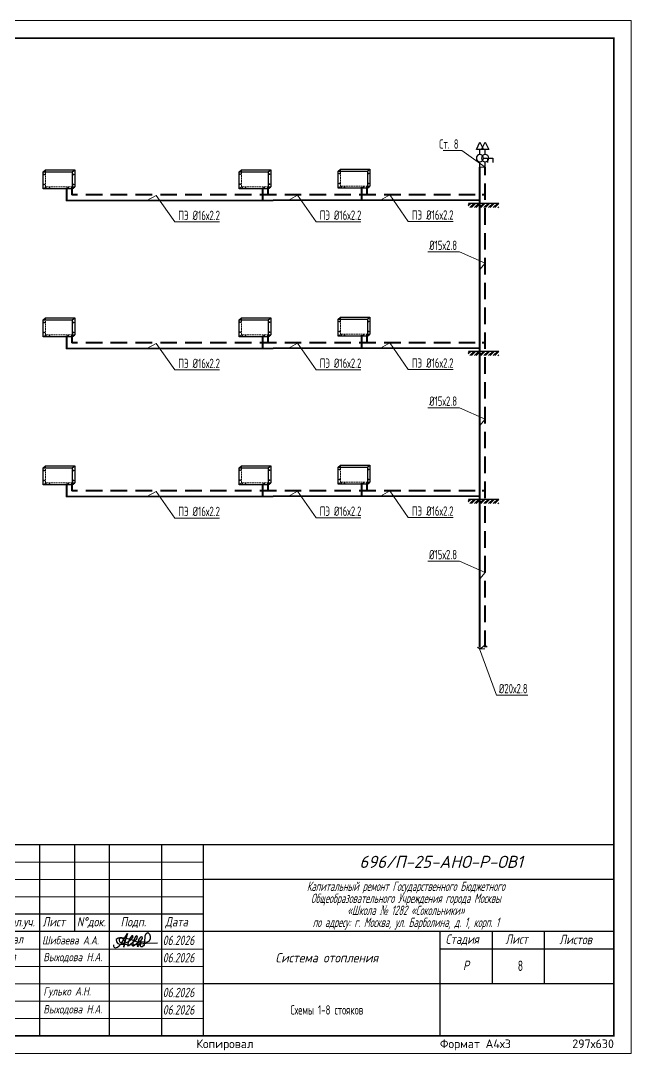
# Model space of a CAD drawing. Header units: millimetres. Extents: x -3929 to 624051, y 52832 to 514950.
# Drawn here: x 62651 to 80196, y 333747 to 363447 of the extents above; entities that cross this region are included whole.
import ezdxf
from ezdxf import colors
from ezdxf.entities.mleader import LeaderData, LeaderLine
from ezdxf.enums import TextEntityAlignment as Align
from ezdxf.math import Vec2, Vec3

# ---------------------------------------------------------------- set-up
doc = ezdxf.new("R2010")
doc.units = ezdxf.units.MM
doc.linetypes.add('GOST2.303 4', pattern=[7, 5, -2, 0])
doc.linetypes.add('Hidden', pattern=[7.14375, 4.7625, -2.38125])
doc.layers.add('9_Форматы', color=7, linetype='Continuous')
doc.layers.add('стояки', color=7, linetype='Continuous')
doc.layers.add('9_Форматы надписи', color=7, linetype='Continuous', plot=False)
for name, color, linetype, lineweight in [('Shtamp', 7, 'Continuous', 35), ('АР-ШТАМП', 7, 'Continuous', 15), ('Арматура', 4, 'Continuous', 30), ('ОВ', 6, 'Continuous', 40), ('ОВ-рамка', 7, 'Continuous', 30), ('ОВ-ТЕКСТ', 7, 'Continuous', 25), ('СПДС_Штриховка', 252, 'Continuous', 9), ('ТЕКСТ', 252, 'Continuous', 13)]:
    doc.layers.add(name, color=color, linetype=linetype, lineweight=lineweight)
for name, color, linetype, true_color in [('Подпись', 7, 'Continuous', 0x082cf7), ('т11.1', 1, 'Continuous', 0xff0000), ('т21.1', 5, 'Continuous', 0x0000ff)]:
    doc.layers.add(name, color=color, linetype=linetype, true_color=true_color)
doc.styles.add('ГОСТ', font='isocpeur.ttf', dxfattribs={"width": 0.8, "height": 250})
doc.styles.add('М2', font='isocpeui.ttf', dxfattribs={"width": 0.8})
doc.styles.add('РАЗМЕРНЫЙ', font='simplex.shx', dxfattribs={"width": 0.6, "oblique": 15})
doc.styles.add('СТИЛЬ', font='simplex.shx', dxfattribs={"width": 0.65})

# ---------------------------------------------------------------- blocks, each defined once
blk = doc.blocks.new('В.к.')
at = {"layer": 'Арматура', "color": 7, "lineweight": 30}
for p, q in [((0, 424), (-61, 302)), ((60, 302), (0, 424)), ((-61, 302), (60, 302)), ((0, 211), (0, 302)), ((-62, 152), (-129, 152)), ((-129, 152), (-129, 76)), ((0, 0), (0, 91))]:
    blk.add_line(p, q, dxfattribs=at)
blk.add_circle((0, 152), 60.9, dxfattribs=at)
blk = doc.blocks.new('gh павнель')
at = {"color": 32, "lineweight": 30, "ltscale": 0.1, "true_color": 0xcd6928}
for p, q in [((29457, 6419), (30297, 6419)), ((30297, 6419), (30297, 5931))]:
    blk.add_line(p, q, dxfattribs=at)
at = {"color": 32, "linetype": 'GOST2.303 4', "lineweight": 18, "ltscale": 10, "true_color": 0xcd6928}
for p, q in [((29457, 5931), (29457, 6419)), ((30297, 5931), (29457, 5931))]:
    blk.add_line(p, q, dxfattribs=at)
at = {"color": 32, "lineweight": 30, "ltscale": 0.1, "true_color": 0xcd6928}
for points in [[(29386, 6364), (29457, 6419)], [(30226, 6364), (30297, 6419)], [(30226, 5877), (30297, 5931)]]:
    blk.add_lwpolyline(points, dxfattribs=at)
blk.add_lwpolyline([(29386, 6364), (30226, 6364), (30226, 5877), (29386, 5877)], close=True, dxfattribs=at)
at = {"color": 32, "linetype": 'GOST2.303 4', "lineweight": 18, "ltscale": 10, "true_color": 0xcd6928}
blk.add_lwpolyline([(29386, 5877), (29457, 5931)], dxfattribs=at)
at = {"color": 32, "lineweight": 30, "ltscale": 0.1, "true_color": 0xcd6928}
for p in [(29422, 6292), (30262, 6292), (29422, 6004), (30262, 6004), (29472, 5904), (29572, 5904), (30112, 5904), (30212, 5904)]:
    blk.add_point(p, dxfattribs=at)
blk = doc.blocks.new('*U3000')
at = {"layer": '9_Форматы', "color": 7, "linetype": 'Continuous', "lineweight": 9, "ltscale": 100}
blk.add_lwpolyline([(5, -5), (5, 292), (-625, 292), (-625, -5)], close=True, dxfattribs=at)
at = {"layer": '9_Форматы', "color": 7, "linetype": 'Continuous', "lineweight": 9, "ltscale": 100, "const_width": 0.5}
blk.add_lwpolyline([(0, 0), (0, 287), (-605, 287), (-605, 0)], close=True, dxfattribs=at)
at = {"layer": '9_Форматы', "color": 7, "style": 'ГОСТ'}
for s, p in [('Копировал', (-120, -1)), ('Формат А4х3', (-50, -1))]:
    blk.add_text(s, height=2.5, dxfattribs=at).set_placement(p, align=Align.TOP_LEFT)
at = {"layer": '9_Форматы надписи', "color": 7, "style": 'ГОСТ'}
blk.add_text('297х630', height=2.5, dxfattribs=at).set_placement((0, -3.5), align=Align.RIGHT)
blk = doc.blocks.new('Штамп 22-РД-Б1-Р1-ОВ.1')
at = {"layer": 'АР-ШТАМП', "lineweight": 30, "transparency": 33554687}
blk.add_lwpolyline([(-18500, 0), (0, 0), (0, 5500), (-18500, 5500)], close=True, dxfattribs=at)
for points in [[(-17500, 5500), (-17500, 3000)], [(-16500, 5500), (-16500, 0)], [(-15500, 5500), (-15500, 3000)], [(-14500, 5500), (-14500, 0)], [(-13000, 5500), (-13000, 0)], [(-11800, 5500), (-11800, 0)], [(0, 4500), (-11800, 4500), (-11800, 4500)], [(-11800, 3500), (-18500, 3500)], [(-11800, 3000), (-18500, 3000)], [(0, 3000), (-11800, 3000), (-11800, 3000)], [(-5000, 3000), (-5000, 0)], [(-3500, 3000), (-3500, 1500)], [(-2000, 3000), (-2000, 1500)], [(0, 2500), (-5000, 2500)], [(0, 1500), (-11800, 1500), (-11800, 1500)]]:
    blk.add_lwpolyline(points, dxfattribs=at)
at = {"layer": 'АР-ШТАМП', "lineweight": 15, "transparency": 33554687}
for points in [[(-11800, 5000), (-18500, 5000)], [(-11800, 4500), (-18500, 4500)], [(-11800, 4000), (-18500, 4000)], [(-11800, 2500), (-18500, 2500)], [(-11800, 2000), (-18500, 2000)], [(-11800, 1500), (-18500, 1500)], [(-11800, 1000), (-18500, 1000)], [(-11800, 500), (-18500, 500)]]:
    blk.add_lwpolyline(points, dxfattribs=at)
at = {"layer": 'Подпись', "linetype": 'Continuous'}
blk.add_lwpolyline([(-14376, 2617), (-14374, 2584), (-14364, 2561), (-14345, 2542), (-14323, 2536), (-14290, 2542), (-14259, 2558), (-14218, 2591), (-14159, 2653), (-13975, 2948), (-14064, 2666), (-14079, 2550), (-14056, 2734), (-14097, 2794), (-14145, 2818), (-14193, 2822), (-14216, 2789), (-14218, 2743), (-14204, 2703), (-14168, 2687), (-14124, 2669), (-14055, 2667), (-14002, 2687), (-13951, 2714), (-13904, 2752), (-13865, 2785), (-13836, 2826), (-13816, 2848), (-13821, 2882), (-13851, 2878), (-13903, 2822), (-13932, 2759), (-13961, 2677), (-13973, 2612), (-13963, 2592), (-13936, 2606), (-13779, 2735), (-13708, 2794), (-13690, 2861), (-13710, 2878), (-13748, 2852), (-13814, 2727), (-13829, 2595), (-13802, 2591), (-13579, 2753), (-13546, 2800), (-13547, 2836), (-13570, 2852), (-13602, 2845), (-13648, 2785), (-13676, 2683), (-13694, 2578), (-13672, 2574), (-13650, 2610), (-13616, 2663), (-13575, 2705), (-13535, 2707), (-13509, 2709), (-13491, 2684), (-13495, 2623), (-13521, 2590), (-13555, 2566), (-13593, 2565), (-13600, 2579), (-13601, 2638), (-13584, 2696), (-13575, 2705), (-13509, 2709), (-13491, 2684), (-13479, 2701), (-13472, 2884), (-13436, 2950), (-13389, 2971), (-13345, 2931), (-13328, 2868), (-13326, 2790), (-13355, 2730), (-13410, 2696), (-13618, 2691), (-13719, 2710), (-13806, 2741), (-13867, 2763), (-13911, 2779), (-13977, 2793), (-14075, 2813), (-14248, 2815), (-14298, 2772), (-14295, 2705), (-14255, 2662), (-14202, 2639), (-13997, 2626), (-13852, 2624), (-13699, 2642), (-13442, 2665), (-13114, 2682)], dxfattribs=at)
at = {"layer": 'Shtamp', "color": 7, "ltscale": 33.333333, "style": 'М2'}
blk.add_text('696/П-25-АНО-Р-ОВ1', height=350, dxfattribs=at).set_placement((-7314, 4832))
at = {"layer": 'Shtamp', "ltscale": 33.333333, "style": 'М2', "width": 0.8}
for s, p in [('Изм.', (-18406, 3149)), ('Кол.уч.', (-17506, 3149)), ('Лист ', (-16417, 3149)), ('N°док.', (-15430, 3149)), ('Подп.', (-14174, 3149)), ('Дата', (-12892, 3149)), ('Cтадия', (-4844, 2649)), ('Лист ', (-3117, 2649)), ('Листов', (-1567, 2639)), ('Р', (-4334, 1896))]:
    blk.add_text(s, height=270, dxfattribs=at).set_placement(p)
at = {"layer": 'Shtamp', "color": 7, "ltscale": 33.333333, "style": 'М2', "width": 0.75}
for p in [(-12960, 2615), (-12960, 2115), (-12960, 1115), (-12960, 615)]:
    blk.add_text('06.2026', height=270, dxfattribs=at).set_placement(p)
at = {"layer": 'Shtamp', "ltscale": 33.333333, "char_height": 270, "attachment_point": 5, "line_spacing_factor": 0.768}
for s, insert, width, style in [('\\pxl1.18333,r1.7625,qc;Капитальный ремонт Государственного Бюджетного \\PОбщеобразовательного Учреждения города Москвы \\P«Школа {\\fTimes New Roman|b0|i0|c204|p18;№} 1282 «Сокольники» \\Pпо адресу: г. Москва, ул. Барболина, д. 1, корп. 1', (-5900, 3750), 11799.97, 'РАЗМЕРНЫЙ'), ('\\pxi1,sm0.75;{\\W0.9;\\C7;Система отопления}', (-8384, 2250), 6643.18, 'М2')]:
    blk.add_mtext(s, dxfattribs=dict(at, insert=insert, width=width, style=style))
at = {"layer": 'Shtamp', "color": 18, "ltscale": 100, "true_color": 0x000000, "width": 2000, "attachment_point": 4, "style": 'М2'}
for s, insert, char_height in [('\\pxi0.002,t0;{\\W0.8;\\C256; Разработал}', (-18500, 2750), 250), ('{\\W0.8;\\C256;Шибаева А.А.}', (-16429, 2752), 240), ('\\pxi0.002,t0;{\\W0.8;\\C256; Проверил}', (-18500, 2250), 250), ('\\pxi0.002,t0;{\\W0.8;\\C256;ГИП}', (-18339, 1250), 250), ('\\pxi0.002,t0;{\\W0.8;\\C256; Н.Контр.}', (-18500, 750), 250)]:
    blk.add_mtext(s, dxfattribs=dict(at, insert=insert, char_height=char_height))
at = {"layer": 'Shtamp', "color": 1, "ltscale": 100, "true_color": 0xff0000, "char_height": 240, "width": 2000, "attachment_point": 4, "style": 'М2'}
for s, insert in [('{\\C256;Выходова Н.А.}', (-16393, 2250)), ('{\\C256;Гулько А.Н.}', (-16393, 1250)), ('{\\C256;Выходова Н.А.}', (-16393, 750))]:
    blk.add_mtext(s, dxfattribs=dict(at, insert=insert))

msp = doc.modelspace()

# ---------------------------------------------------------------- hatches: boundary and pattern name
at = {"layer": 'СПДС_Штриховка', "lineweight": 25}
h = msp.add_hatch(dxfattribs=at)
h.set_pattern_fill('ANSI32', color=253, scale=10)
h.set_pattern_definition([(45, (467232.32, 680108.36), (-67.351921, 67.351921), []), (45, (467277.22, 680108.36), (-67.351921, 67.351921), [])])
h.paths.add_polyline_path([(76386.207, 358202.381), (75511.554, 358202.381), (75511.554, 358074.711), (76386.207, 358074.711)])
h = msp.add_hatch(dxfattribs=at)
h.set_pattern_fill('ANSI32', color=253, scale=10)
h.set_pattern_definition([(45, (467232.32, 675851.62), (-67.351921, 67.351921), []), (45, (467277.22, 675851.62), (-67.351921, 67.351921), [])])
h.paths.add_polyline_path([(76386.207, 353945.643), (75511.554, 353945.643), (75511.554, 353817.974), (76386.207, 353817.974)])
h = msp.add_hatch(dxfattribs=at)
h.set_pattern_fill('ANSI32', color=253, scale=10)
h.set_pattern_definition([(45, (467232.32, 671594.89), (-67.351921, 67.351921), []), (45, (467277.22, 671594.89), (-67.351921, 67.351921), [])])
h.paths.add_polyline_path([(76386.207, 349688.906), (75511.554, 349688.906), (75511.554, 349561.236), (76386.207, 349561.236)])

# ---------------------------------------------------------------- linework, layer by layer
at = {"color": 253, "lineweight": 25, "ltscale": 0.1}
for p, q in [((75517.897, 358202.381), (76386.207, 358202.381)), ((75517.897, 353945.643), (76386.207, 353945.643)), ((75517.897, 349688.906), (76386.207, 349688.906))]:
    msp.add_line(p, q, dxfattribs=at)
at = {"layer": 'стояки', "color": 7, "lineweight": 30}
for centre, start, end in [((75846.214, 345484.778), 216.5656753, 323.4343247), ((75984.814, 345381.973), 36.5656753, 143.4343247)]:
    msp.add_arc(centre, 86.282, start, end, dxfattribs=at)
at = {"layer": 'т11.1', "lineweight": 40}
for p, q in [((75843.899, 345432.168), (75845.92, 359236.246)), ((63968.069, 358638.669), (63968.069, 358266.922)), ((69599.855, 358641.644), (69599.855, 358276.196)), ((72448.057, 358660.928), (72448.057, 358280.8)), ((75844.535, 358286.416), (63968.069, 358266.922)), ((63968.069, 354381.932), (63968.069, 354010.185)), ((69599.855, 354384.906), (69599.855, 354019.459)), ((72448.057, 354404.191), (72448.057, 354024.063)), ((75844.535, 354029.679), (63968.069, 354010.185)), ((63968.069, 350125.195), (63968.069, 349753.447)), ((69599.855, 350128.169), (69599.855, 349762.721)), ((72448.057, 350147.453), (72448.057, 349767.325)), ((75844.535, 349772.942), (63968.069, 349753.447))]:
    msp.add_line(p, q, dxfattribs=at)
at = {"layer": 'т21.1', "linetype": 'Hidden', "lineweight": 40, "ltscale": 100}
for p, q in [((75995.92, 345432.168), (75995.92, 359236.246)), ((64118.069, 358638.669), (64118.069, 358436.416)), ((69749.855, 358641.644), (69749.855, 358436.416)), ((72598.057, 358660.928), (72598.057, 358436.416)), ((75712.817, 358436.416), (64118.069, 358436.416)), ((75995.92, 358436.416), (75914.182, 358436.416)), ((64118.069, 354381.932), (64118.069, 354179.679)), ((69749.855, 354384.906), (69749.855, 354179.679)), ((72598.057, 354404.191), (72598.057, 354179.679)), ((75712.817, 354179.679), (64118.069, 354179.679)), ((75995.92, 354179.679), (75914.182, 354179.679)), ((64118.069, 350125.195), (64118.069, 349922.942)), ((75712.817, 349922.942), (64118.069, 349922.942)), ((69749.855, 350128.169), (69749.855, 349922.942)), ((72598.057, 350147.453), (72598.057, 349922.942)), ((75995.92, 349922.942), (75914.182, 349922.942))]:
    msp.add_line(p, q, dxfattribs=at)

# ---------------------------------------------------------------- block references
at = {"lineweight": 13}
for p in [(33906.396, 352734.699), (39538.181, 352737.673), (42386.384, 352756.957), (42386.384, 348500.22), (33906.396, 348477.961), (39538.181, 348480.935), (33906.396, 344221.224), (39538.181, 344224.198), (42386.384, 344243.483)]:
    msp.add_blockref('gh павнель', p, dxfattribs=at)
at = {"transparency": 33554687}
msp.add_blockref('Штамп 22-РД-Б1-Р1-ОВ.1', (79696.148, 334246.974, 576.986), dxfattribs=at)
at = {"layer": 'ОВ', "xscale": -1.687500000000001, "yscale": 1.6875, "zscale": 1.6875}
for p in [(75845.92, 359236.246), (75995.92, 359236.246)]:
    msp.add_blockref('В.к.', p, dxfattribs=at)
at = {"layer": 'ОВ-рамка', "ltscale": 100, "transparency": 33554687, "xscale": 100, "yscale": 100, "zscale": 100}
msp.add_blockref('*U3000', (79696.148, 334246.974, 576.986), dxfattribs=at)

# ---------------------------------------------------------------- texts
at = {"layer": 'ТЕКСТ', "transparency": 33554687, "attachment_point": 5, "style": 'СТИЛЬ'}
for s, insert, char_height, width in [('\\pxi1,sm0.75;{\\C7;8}', (76859.136, 336265.699, 576.986), 300, 6768.52482), ('\\pxi1,sm0.75;{\\C7;Схемы 1-8 стояков}', (71311.899, 334996.972, 576.986), 270, 6535.64473)]:
    msp.add_mtext(s, dxfattribs=dict(at, insert=insert, char_height=char_height, width=width))

# ---------------------------------------------------------------- leaders
at = {"layer": 'ОВ-ТЕКСТ', "color": 7}
ml = msp.add_multileader_mtext('Standard', dxfattribs=at)
ml.set_content('\\A1;Ст. 8', color=7, style='СТИЛЬ')
ml.set_leader_properties(color=7, lineweight=18)
ml.build(insert=Vec2(0, 0))
ml.multileader.update_dxf_attribs({"text_left_attachment_type": 6, "text_right_attachment_type": 6, "dogleg_length": 0.36, "arrow_head_size": 0.126})
ctx = ml.context
ctx.base_point, ctx.char_height, ctx.arrow_head_size, ctx.landing_gap_size, ctx.plane_origin = Vec3(74585.963, 359709.955), 270, 0.126, 0.063, Vec3(76733.283, 358374.543)
ctx.left_attachment, ctx.right_attachment, ctx.text_align_type = 6, 6, 1
notes = []
notes.append((ctx, [(1, (1, 1, 0), (75321.77, 359709.955), (-1, 0), 0.252, [(1, [(75845.919, 359229.241), (75995.919, 359229.241)], 0, [])])]))
ctx.mtext.insert, ctx.mtext.width, ctx.mtext.alignment, ctx.mtext.flow_direction = Vec3(74953.74, 360033.955), 1404.14984, 2, 5
ml = msp.add_multileader_mtext('Standard', dxfattribs=at)
ml.set_content('\\A1;ПЭ %%C16х2.2', color=7, style='СТИЛЬ')
ml.set_leader_properties(color=7, lineweight=18)
ml.build(insert=Vec2(0, 0))
ml.multileader.update_dxf_attribs({"text_left_attachment_type": 6, "text_right_attachment_type": 6, "dogleg_length": 0.36, "arrow_head_size": 0.126})
ctx = ml.context
ctx.base_point, ctx.char_height, ctx.arrow_head_size, ctx.landing_gap_size, ctx.plane_origin = Vec3(67076.857, 357656.665), 270, 0.126, 0.063, Vec3(68868.445, 358972.89)
ctx.left_attachment, ctx.right_attachment, ctx.text_align_type = 6, 6, 1
notes.append((ctx, [(0, (1, 1, 0), (67076.605, 357656.665), (1, 0), 0.252, [(0, [(66272.955, 358270.705), (66545.823, 358421.914)], 0, [])])]))
ctx.mtext.insert, ctx.mtext.width, ctx.mtext.alignment, ctx.mtext.flow_direction = Vec3(67778.92, 357980.665), 1912.62067, 2, 5
ml = msp.add_multileader_mtext('Standard', dxfattribs=at)
ml.set_content('\\A1;ПЭ %%C16х2.2', color=7, style='СТИЛЬ')
ml.set_leader_properties(color=7, lineweight=18)
ml.build(insert=Vec2(0, 0))
ml.multileader.update_dxf_attribs({"text_left_attachment_type": 6, "text_right_attachment_type": 6, "dogleg_length": 0.36, "arrow_head_size": 0.126})
ctx = ml.context
ctx.base_point, ctx.char_height, ctx.arrow_head_size, ctx.landing_gap_size, ctx.plane_origin = Vec3(71139.87, 357663.335), 270, 0.126, 0.063, Vec3(72931.458, 358979.56)
ctx.left_attachment, ctx.right_attachment, ctx.text_align_type = 6, 6, 1
notes.append((ctx, [(0, (1, 1, 0), (71139.618, 357663.335), (1, 0), 0.252, [(0, [(70335.968, 358277.374), (70608.837, 358428.583)], 0, [])])]))
ctx.mtext.insert, ctx.mtext.width, ctx.mtext.alignment, ctx.mtext.flow_direction = Vec3(71841.933, 357987.335), 1912.62067, 2, 5
ml = msp.add_multileader_mtext('Standard', dxfattribs=at)
ml.set_content('\\A1;ПЭ %%C16х2.2', color=7, style='СТИЛЬ')
ml.set_leader_properties(color=7, lineweight=18)
ml.build(insert=Vec2(0, 0))
ml.multileader.update_dxf_attribs({"text_left_attachment_type": 6, "text_right_attachment_type": 6, "dogleg_length": 0.36, "arrow_head_size": 0.126})
ctx = ml.context
ctx.base_point, ctx.char_height, ctx.arrow_head_size, ctx.landing_gap_size, ctx.plane_origin = Vec3(73789.314, 357668.455), 270, 0.126, 0.063, Vec3(75580.902, 358984.68)
ctx.left_attachment, ctx.right_attachment, ctx.text_align_type = 6, 6, 1
notes.append((ctx, [(0, (1, 1, 0), (73789.062, 357668.455), (1, 0), 0.252, [(0, [(72985.412, 358282.495), (73258.281, 358433.704)], 0, [])])]))
ctx.mtext.insert, ctx.mtext.width, ctx.mtext.alignment, ctx.mtext.flow_direction = Vec3(74491.377, 357992.455), 1912.62067, 2, 5
ml = msp.add_multileader_mtext('Standard', dxfattribs=at)
ml.set_content('\\A1;%%C15х2.8', color=7, style='СТИЛЬ')
ml.set_leader_properties(color=7, lineweight=18)
ml.build(insert=Vec2(0, 0))
ml.multileader.update_dxf_attribs({"text_left_attachment_type": 6, "text_right_attachment_type": 6, "dogleg_length": 0.36, "arrow_head_size": 0.126})
ctx = ml.context
ctx.base_point, ctx.char_height, ctx.arrow_head_size, ctx.landing_gap_size, ctx.plane_origin = Vec3(74320.362, 356796.56), 270, 0.126, 0.063, Vec3(76316.505, 355846.994)
ctx.left_attachment, ctx.right_attachment, ctx.text_align_type = 6, 6, 1
notes.append((ctx, [(1, (1, 1, 0), (75256.74, 356796.56), (-1, 0), 0.252, [(0, [(75847.796, 356288.527), (75999.537, 356468.955)], 0, [])])]))
ctx.mtext.insert, ctx.mtext.width, ctx.mtext.alignment, ctx.mtext.flow_direction = Vec3(74788.425, 357120.56), 1404.14984, 2, 5
ml = msp.add_multileader_mtext('Standard', dxfattribs=at)
ml.set_content('\\A1;ПЭ %%C16х2.2', color=7, style='СТИЛЬ')
ml.set_leader_properties(color=7, lineweight=18)
ml.build(insert=Vec2(0, 0))
ml.multileader.update_dxf_attribs({"text_left_attachment_type": 6, "text_right_attachment_type": 6, "dogleg_length": 0.36, "arrow_head_size": 0.126})
ctx = ml.context
ctx.base_point, ctx.char_height, ctx.arrow_head_size, ctx.landing_gap_size, ctx.plane_origin = Vec3(67076.857, 353399.928), 270, 0.126, 0.063, Vec3(68868.445, 354716.153)
ctx.left_attachment, ctx.right_attachment, ctx.text_align_type = 6, 6, 1
notes.append((ctx, [(0, (1, 1, 0), (67076.605, 353399.928), (1, 0), 0.252, [(0, [(66272.955, 354013.968), (66545.823, 354165.177)], 0, [])])]))
ctx.mtext.insert, ctx.mtext.width, ctx.mtext.alignment, ctx.mtext.flow_direction = Vec3(67778.92, 353723.928), 1912.62067, 2, 5
ml = msp.add_multileader_mtext('Standard', dxfattribs=at)
ml.set_content('\\A1;ПЭ %%C16х2.2', color=7, style='СТИЛЬ')
ml.set_leader_properties(color=7, lineweight=18)
ml.build(insert=Vec2(0, 0))
ml.multileader.update_dxf_attribs({"text_left_attachment_type": 6, "text_right_attachment_type": 6, "dogleg_length": 0.36, "arrow_head_size": 0.126})
ctx = ml.context
ctx.base_point, ctx.char_height, ctx.arrow_head_size, ctx.landing_gap_size, ctx.plane_origin = Vec3(71139.87, 353406.597), 270, 0.126, 0.063, Vec3(72931.458, 354722.822)
ctx.left_attachment, ctx.right_attachment, ctx.text_align_type = 6, 6, 1
notes.append((ctx, [(0, (1, 1, 0), (71139.618, 353406.597), (1, 0), 0.252, [(0, [(70335.968, 354020.637), (70608.837, 354171.846)], 0, [])])]))
ctx.mtext.insert, ctx.mtext.width, ctx.mtext.alignment, ctx.mtext.flow_direction = Vec3(71841.933, 353730.597), 1912.62067, 2, 5
ml = msp.add_multileader_mtext('Standard', dxfattribs=at)
ml.set_content('\\A1;ПЭ %%C16х2.2', color=7, style='СТИЛЬ')
ml.set_leader_properties(color=7, lineweight=18)
ml.build(insert=Vec2(0, 0))
ml.multileader.update_dxf_attribs({"text_left_attachment_type": 6, "text_right_attachment_type": 6, "dogleg_length": 0.36, "arrow_head_size": 0.126})
ctx = ml.context
ctx.base_point, ctx.char_height, ctx.arrow_head_size, ctx.landing_gap_size, ctx.plane_origin = Vec3(73789.314, 353411.718), 270, 0.126, 0.063, Vec3(75580.902, 354727.942)
ctx.left_attachment, ctx.right_attachment, ctx.text_align_type = 6, 6, 1
notes.append((ctx, [(0, (1, 1, 0), (73789.062, 353411.718), (1, 0), 0.252, [(0, [(72985.412, 354025.757), (73258.281, 354176.966)], 0, [])])]))
ctx.mtext.insert, ctx.mtext.width, ctx.mtext.alignment, ctx.mtext.flow_direction = Vec3(74491.377, 353735.718), 1912.62067, 2, 5
ml = msp.add_multileader_mtext('Standard', dxfattribs=at)
ml.set_content('\\A1;%%C15х2.8', color=7, style='СТИЛЬ')
ml.set_leader_properties(color=7, lineweight=18)
ml.build(insert=Vec2(0, 0))
ml.multileader.update_dxf_attribs({"text_left_attachment_type": 6, "text_right_attachment_type": 6, "dogleg_length": 0.36, "arrow_head_size": 0.126})
ctx = ml.context
ctx.base_point, ctx.char_height, ctx.arrow_head_size, ctx.landing_gap_size, ctx.plane_origin = Vec3(74319.706, 352314.782), 270, 0.126, 0.063, Vec3(76315.849, 351365.216)
ctx.left_attachment, ctx.right_attachment, ctx.text_align_type = 6, 6, 1
notes.append((ctx, [(1, (1, 1, 0), (75256.084, 352314.782), (-1, 0), 0.252, [(0, [(75847.14, 351806.749), (75998.881, 351987.176)], 0, [])])]))
ctx.mtext.insert, ctx.mtext.width, ctx.mtext.alignment, ctx.mtext.flow_direction = Vec3(74787.769, 352638.782), 1404.14984, 2, 5
ml = msp.add_multileader_mtext('Standard', dxfattribs=at)
ml.set_content('\\A1;ПЭ %%C16х2.2', color=7, style='СТИЛЬ')
ml.set_leader_properties(color=7, lineweight=18)
ml.build(insert=Vec2(0, 0))
ml.multileader.update_dxf_attribs({"text_left_attachment_type": 6, "text_right_attachment_type": 6, "dogleg_length": 0.36, "arrow_head_size": 0.126})
ctx = ml.context
ctx.base_point, ctx.char_height, ctx.arrow_head_size, ctx.landing_gap_size, ctx.plane_origin = Vec3(67076.857, 349143.191), 270, 0.126, 0.063, Vec3(68868.445, 350459.416)
ctx.left_attachment, ctx.right_attachment, ctx.text_align_type = 6, 6, 1
notes.append((ctx, [(0, (1, 1, 0), (67076.605, 349143.191), (1, 0), 0.252, [(0, [(66272.955, 349757.23), (66545.823, 349908.439)], 0, [])])]))
ctx.mtext.insert, ctx.mtext.width, ctx.mtext.alignment, ctx.mtext.flow_direction = Vec3(67778.92, 349467.191), 1912.62067, 2, 5
ml = msp.add_multileader_mtext('Standard', dxfattribs=at)
ml.set_content('\\A1;ПЭ %%C16х2.2', color=7, style='СТИЛЬ')
ml.set_leader_properties(color=7, lineweight=18)
ml.build(insert=Vec2(0, 0))
ml.multileader.update_dxf_attribs({"text_left_attachment_type": 6, "text_right_attachment_type": 6, "dogleg_length": 0.36, "arrow_head_size": 0.126})
ctx = ml.context
ctx.base_point, ctx.char_height, ctx.arrow_head_size, ctx.landing_gap_size, ctx.plane_origin = Vec3(71139.87, 349149.86), 270, 0.126, 0.063, Vec3(72931.458, 350466.085)
ctx.left_attachment, ctx.right_attachment, ctx.text_align_type = 6, 6, 1
notes.append((ctx, [(0, (1, 1, 0), (71139.618, 349149.86), (1, 0), 0.252, [(0, [(70335.968, 349763.9), (70608.837, 349915.108)], 0, [])])]))
ctx.mtext.insert, ctx.mtext.width, ctx.mtext.alignment, ctx.mtext.flow_direction = Vec3(71841.933, 349473.86), 1912.62067, 2, 5
ml = msp.add_multileader_mtext('Standard', dxfattribs=at)
ml.set_content('\\A1;ПЭ %%C16х2.2', color=7, style='СТИЛЬ')
ml.set_leader_properties(color=7, lineweight=18)
ml.build(insert=Vec2(0, 0))
ml.multileader.update_dxf_attribs({"text_left_attachment_type": 6, "text_right_attachment_type": 6, "dogleg_length": 0.36, "arrow_head_size": 0.126})
ctx = ml.context
ctx.base_point, ctx.char_height, ctx.arrow_head_size, ctx.landing_gap_size, ctx.plane_origin = Vec3(73789.314, 349154.98), 270, 0.126, 0.063, Vec3(75580.902, 350471.205)
ctx.left_attachment, ctx.right_attachment, ctx.text_align_type = 6, 6, 1
notes.append((ctx, [(0, (1, 1, 0), (73789.062, 349154.98), (1, 0), 0.252, [(0, [(72985.412, 349769.02), (73258.281, 349920.229)], 0, [])])]))
ctx.mtext.insert, ctx.mtext.width, ctx.mtext.alignment, ctx.mtext.flow_direction = Vec3(74491.377, 349478.98), 1912.62067, 2, 5
ml = msp.add_multileader_mtext('Standard', dxfattribs=at)
ml.set_content('\\A1;%%C15х2.8', color=7, style='СТИЛЬ')
ml.set_leader_properties(color=7, lineweight=18)
ml.build(insert=Vec2(0, 0))
ml.multileader.update_dxf_attribs({"text_left_attachment_type": 6, "text_right_attachment_type": 6, "dogleg_length": 0.36, "arrow_head_size": 0.126})
ctx = ml.context
ctx.base_point, ctx.char_height, ctx.arrow_head_size, ctx.landing_gap_size, ctx.plane_origin = Vec3(74319.06, 347902.33), 270, 0.126, 0.063, Vec3(76315.203, 346952.764)
ctx.left_attachment, ctx.right_attachment, ctx.text_align_type = 6, 6, 1
notes.append((ctx, [(1, (1, 1, 0), (75255.438, 347902.33), (-1, 0), 0.252, [(0, [(75846.494, 347394.297), (75998.235, 347574.725)], 0, [])])]))
ctx.mtext.insert, ctx.mtext.width, ctx.mtext.alignment, ctx.mtext.flow_direction = Vec3(74787.123, 348226.33), 1404.14984, 2, 5
ml = msp.add_multileader_mtext('Standard', dxfattribs=at)
ml.set_content('\\A1;%%C20х2.8', color=7, style='СТИЛЬ')
ml.set_leader_properties(color=7, lineweight=18)
ml.build(insert=Vec2(0, 0))
ml.multileader.update_dxf_attribs({"text_left_attachment_type": 6, "text_right_attachment_type": 6, "dogleg_length": 0.36, "arrow_head_size": 0.126})
ctx = ml.context
ctx.base_point, ctx.char_height, ctx.arrow_head_size, ctx.landing_gap_size, ctx.plane_origin = Vec3(76317.891, 344047.552), 270, 0.126, 0.063, Vec3(78314.034, 343097.986)
ctx.left_attachment, ctx.right_attachment, ctx.text_align_type = 6, 6, 1
notes.append((ctx, [(0, (1, 1, 0), (76317.639, 344047.552), (1, 0), 0.252, [(0, [(75984.814, 345381.973), (75832.793, 345381.973)], 0, [])])]))
ctx.mtext.insert, ctx.mtext.width, ctx.mtext.alignment, ctx.mtext.flow_direction = Vec3(76802.668, 344371.552), 1404.14984, 2, 5
for ctx, leaders in notes:
    for number, flags, end, landing, length, lines in leaders:
        leader = LeaderData()
        leader.index, (leader.has_last_leader_line, leader.has_dogleg_vector, leader.attachment_direction) = number, flags
        leader.last_leader_point, leader.dogleg_vector, leader.dogleg_length = Vec3(end), Vec3(landing), length
        for number, points, colour, breaks in lines:
            line = LeaderLine()
            line.index, line.vertices, line.color, line.breaks = number, Vec3.list(points), colors.encode_raw_color(colour), breaks
            leader.lines.append(line)
        ctx.leaders.append(leader)

doc.saveas('drawing.dxf')
